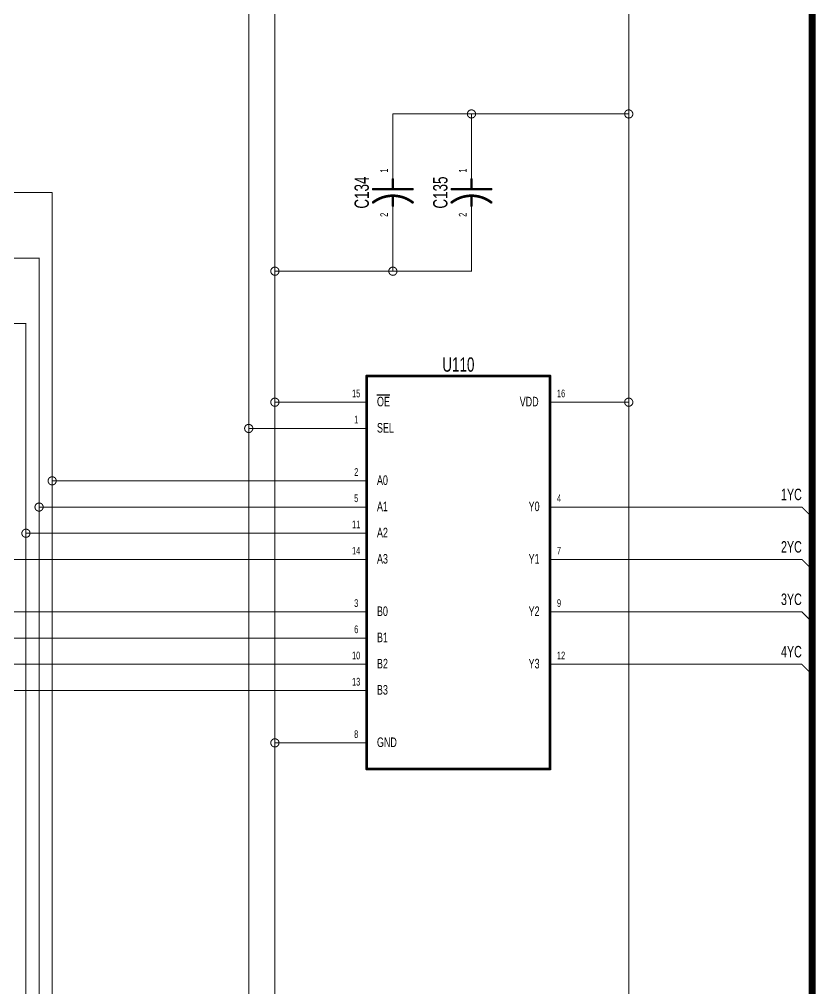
# Model space of a CAD drawing. Extents: x 0 to 23.8, y -0.1 to 21.2.
# Drawn here: x 9.675 to 12.713, y 7.071 to 10.77 of the extents above; entities that cross this region are included whole.
import ezdxf
from ezdxf.enums import TextEntityAlignment as Align

# ---------------------------------------------------------------- set-up
doc = ezdxf.new("R2010")
doc.units = 0
for name, color, linetype in [('Bus', 180, 'CONTINUOUS'), ('Element', 253, 'CONTINUOUS'), ('Net', 50, 'CONTINUOUS'), ('Pin', 50, 'CONTINUOUS')]:
    doc.layers.add(name, color=color, linetype=linetype)

msp = doc.modelspace()

# ---------------------------------------------------------------- linework, layer by layer
at = {"layer": 'Bus', "linetype": 'CONTINUOUS', "const_width": 0.0262}
msp.add_lwpolyline([(12.7, 19.7091), (12.7, 2.6591)], dxfattribs=at)
at = {"layer": 'Element', "linetype": 'CONTINUOUS'}
for points, const_width in [([(11.1, 10.1591), (11.1, 10.1221)], 0.0098), ([(11.4, 10.1591), (11.4, 10.1221)], 0.0098), ([(11.1752, 10.0719), (11.1686, 10.0765), (11.1617, 10.0807), (11.1546, 10.0845), (11.1472, 10.0878), (11.1397, 10.0906), (11.1319, 10.0929), (11.1241, 10.0947), (11.1161, 10.096), (11.1081, 10.0968), (11.1, 10.0971), (11.0919, 10.0968), (11.0839, 10.096), (11.0759, 10.0947), (11.0681, 10.0929), (11.0603, 10.0906), (11.0528, 10.0878), (11.0454, 10.0845), (11.0383, 10.0807), (11.0314, 10.0765), (11.0248, 10.0719)], 0.01), ([(11.025, 10.1221), (11.175, 10.1221)], 0.0098), ([(11.1, 10.0971), (11.1, 10.0591)], 0.0098), ([(11.4752, 10.0719), (11.4686, 10.0765), (11.4617, 10.0807), (11.4546, 10.0845), (11.4472, 10.0878), (11.4397, 10.0906), (11.4319, 10.0929), (11.4241, 10.0947), (11.4161, 10.096), (11.4081, 10.0968), (11.4, 10.0971), (11.3919, 10.0968), (11.3839, 10.096), (11.3759, 10.0947), (11.3681, 10.0929), (11.3603, 10.0906), (11.3528, 10.0878), (11.3454, 10.0845), (11.3383, 10.0807), (11.3314, 10.0765), (11.3248, 10.0719)], 0.01), ([(11.325, 10.1221), (11.475, 10.1221)], 0.0098), ([(11.4, 10.0971), (11.4, 10.0591)], 0.0098), ([(11, 7.9091), (11, 9.4091)], 0.0098), ([(11, 9.4091), (11.7, 9.4091)], 0.0098), ([(11.7, 9.4091), (11.7, 7.9091)], 0.0098), ([(11, 7.9091), (11.7, 7.9091)], 0.0098)]:
    msp.add_lwpolyline(points, dxfattribs=dict(at, const_width=const_width))
for points, const_width in [([(11.0975, 10.1591, 1), (11.1025, 10.1591, 1), (11.0975, 10.1591, 1)], 0.0049), ([(11.3975, 10.1591, 1), (11.4025, 10.1591, 1), (11.3975, 10.1591, 1)], 0.0049), ([(11.0225, 10.1221, 1), (11.0275, 10.1221, 1), (11.0225, 10.1221, 1)], 0.0049), ([(11.0975, 10.1221, 1), (11.1025, 10.1221, 1), (11.0975, 10.1221, 1)], 0.0049), ([(11.0975, 10.0971, 1), (11.1025, 10.0971, 1), (11.0975, 10.0971, 1)], 0.0049), ([(11.1725, 10.1221, 1), (11.1775, 10.1221, 1), (11.1725, 10.1221, 1)], 0.0049), ([(11.3225, 10.1221, 1), (11.3275, 10.1221, 1), (11.3225, 10.1221, 1)], 0.0049), ([(11.3975, 10.1221, 1), (11.4025, 10.1221, 1), (11.3975, 10.1221, 1)], 0.0049), ([(11.3975, 10.0971, 1), (11.4025, 10.0971, 1), (11.3975, 10.0971, 1)], 0.0049), ([(11.4725, 10.1221, 1), (11.4775, 10.1221, 1), (11.4725, 10.1221, 1)], 0.0049), ([(11.0223, 10.0719, 1), (11.0273, 10.0719, 1), (11.0223, 10.0719, 1)], 0.005), ([(11.0975, 10.0591, 1), (11.1025, 10.0591, 1), (11.0975, 10.0591, 1)], 0.0049), ([(11.1727, 10.0719, 1), (11.1777, 10.0719, 1), (11.1727, 10.0719, 1)], 0.005), ([(11.3223, 10.0719, 1), (11.3273, 10.0719, 1), (11.3223, 10.0719, 1)], 0.005), ([(11.3975, 10.0591, 1), (11.4025, 10.0591, 1), (11.3975, 10.0591, 1)], 0.0049), ([(11.4727, 10.0719, 1), (11.4777, 10.0719, 1), (11.4727, 10.0719, 1)], 0.005), ([(10.9975, 9.4091, 1), (11.0025, 9.4091, 1), (10.9975, 9.4091, 1)], 0.0049), ([(10.9975, 9.4091, 1), (11.0025, 9.4091, 1), (10.9975, 9.4091, 1)], 0.0049), ([(11.6975, 9.4091, 1), (11.7025, 9.4091, 1), (11.6975, 9.4091, 1)], 0.0049), ([(11.6975, 9.4091, 1), (11.7025, 9.4091, 1), (11.6975, 9.4091, 1)], 0.0049), ([(10.9975, 7.9091, 1), (11.0025, 7.9091, 1), (10.9975, 7.9091, 1)], 0.0049), ([(10.9975, 7.9091, 1), (11.0025, 7.9091, 1), (10.9975, 7.9091, 1)], 0.0049), ([(11.6975, 7.9091, 1), (11.7025, 7.9091, 1), (11.6975, 7.9091, 1)], 0.0049), ([(11.6975, 7.9091, 1), (11.7025, 7.9091, 1), (11.6975, 7.9091, 1)], 0.0049)]:
    msp.add_lwpolyline(points, format="xyb", dxfattribs=dict(at, const_width=const_width))
at = {"layer": 'Net', "linetype": 'CONTINUOUS', "const_width": 0.0039}
for points in [[(12, 19.9091), (12, 9.3091)], [(10.65, 9.3091), (10.65, 14.2091)], [(10.55, 14.1091), (10.55, 9.2091)], [(11.1, 10.3091), (11.1, 10.4091)], [(11.1, 10.4091), (12, 10.4091)], [(11.3843, 10.4091), (11.385, 10.4042), (11.3873, 10.3998), (11.3907, 10.3963), (11.3951, 10.3941), (11.4, 10.3933), (11.4049, 10.3941), (11.4093, 10.3963), (11.4127, 10.3998), (11.415, 10.4042), (11.4157, 10.4091), (11.415, 10.4139), (11.4127, 10.4183), (11.4093, 10.4218), (11.4049, 10.424), (11.4, 10.4248), (11.3951, 10.424), (11.3907, 10.4218), (11.3873, 10.4183), (11.385, 10.4139), (11.3843, 10.4091)], [(11.4, 10.3091), (11.4, 10.4091)], [(11.9843, 10.4091), (11.985, 10.4042), (11.9873, 10.3998), (11.9907, 10.3963), (11.9951, 10.3941), (12, 10.3933), (12.0049, 10.3941), (12.0093, 10.3963), (12.0127, 10.3998), (12.015, 10.4042), (12.0157, 10.4091), (12.015, 10.4139), (12.0127, 10.4183), (12.0093, 10.4218), (12.0049, 10.424), (12, 10.4248), (11.9951, 10.424), (11.9907, 10.4218), (11.9873, 10.4183), (11.985, 10.4139), (11.9843, 10.4091)], [(9.35, 10.1091), (9.8, 10.1091)], [(9.8, 10.1091), (9.8, 5.9591)], [(11.1, 9.9091), (11.1, 9.8091)], [(11.4, 9.9091), (11.4, 9.8091)], [(9.75, 9.8591), (9.35, 9.8591)], [(9.75, 6.2591), (9.75, 9.8591)], [(10.6343, 9.8091), (10.635, 9.8042), (10.6373, 9.7998), (10.6407, 9.7963), (10.6451, 9.7941), (10.65, 9.7933), (10.6549, 9.7941), (10.6593, 9.7963), (10.6627, 9.7998), (10.665, 9.8042), (10.6657, 9.8091), (10.665, 9.8139), (10.6627, 9.8183), (10.6593, 9.8218), (10.6549, 9.824), (10.65, 9.8248), (10.6451, 9.824), (10.6407, 9.8218), (10.6373, 9.8183), (10.635, 9.8139), (10.6343, 9.8091)], [(11.4, 9.8091), (10.65, 9.8091)], [(11.0843, 9.8091), (11.085, 9.8042), (11.0873, 9.7998), (11.0907, 9.7963), (11.0951, 9.7941), (11.1, 9.7933), (11.1049, 9.7941), (11.1093, 9.7963), (11.1127, 9.7998), (11.115, 9.8042), (11.1157, 9.8091), (11.115, 9.8139), (11.1127, 9.8183), (11.1093, 9.8218), (11.1049, 9.824), (11.1, 9.8248), (11.0951, 9.824), (11.0907, 9.8218), (11.0873, 9.8183), (11.085, 9.8139), (11.0843, 9.8091)], [(9.35, 9.6091), (9.7, 9.6091)], [(9.7, 9.6091), (9.7, 6.5591)], [(10.6343, 9.3091), (10.635, 9.3042), (10.6373, 9.2998), (10.6407, 9.2963), (10.6451, 9.2941), (10.65, 9.2933), (10.6549, 9.2941), (10.6593, 9.2963), (10.6627, 9.2998), (10.665, 9.3042), (10.6657, 9.3091), (10.665, 9.3139), (10.6627, 9.3183), (10.6593, 9.3218), (10.6549, 9.324), (10.65, 9.3248), (10.6451, 9.324), (10.6407, 9.3218), (10.6373, 9.3183), (10.635, 9.3139), (10.6343, 9.3091)], [(11.9843, 9.3091), (11.985, 9.3042), (11.9873, 9.2998), (11.9907, 9.2963), (11.9951, 9.2941), (12, 9.2933), (12.0049, 9.2941), (12.0093, 9.2963), (12.0127, 9.2998), (12.015, 9.3042), (12.0157, 9.3091), (12.015, 9.3139), (12.0127, 9.3183), (12.0093, 9.3218), (12.0049, 9.324), (12, 9.3248), (11.9951, 9.324), (11.9907, 9.3218), (11.9873, 9.3183), (11.985, 9.3139), (11.9843, 9.3091)], [(10.85, 9.3091), (10.65, 9.3091)], [(10.65, 9.3091), (10.65, 8.0091)], [(12, 9.3091), (11.85, 9.3091)], [(12, 3.7091), (12, 9.3091)], [(10.5343, 9.2091), (10.535, 9.2042), (10.5373, 9.1998), (10.5407, 9.1963), (10.5451, 9.1941), (10.55, 9.1933), (10.5549, 9.1941), (10.5593, 9.1963), (10.5627, 9.1998), (10.565, 9.2042), (10.5657, 9.2091), (10.565, 9.2139), (10.5627, 9.2183), (10.5593, 9.2218), (10.5549, 9.224), (10.55, 9.2248), (10.5451, 9.224), (10.5407, 9.2218), (10.5373, 9.2183), (10.535, 9.2139), (10.5343, 9.2091)], [(10.85, 9.2091), (10.55, 9.2091)], [(10.55, 9.2091), (10.55, 5.6591)], [(9.7843, 9.0091), (9.785, 9.0042), (9.7873, 8.9998), (9.7907, 8.9963), (9.7951, 8.9941), (9.8, 8.9933), (9.8049, 8.9941), (9.8093, 8.9963), (9.8127, 8.9998), (9.815, 9.0042), (9.8157, 9.0091), (9.815, 9.0139), (9.8127, 9.0183), (9.8093, 9.0218), (9.8049, 9.024), (9.8, 9.0248), (9.7951, 9.024), (9.7907, 9.0218), (9.7873, 9.0183), (9.785, 9.0139), (9.7843, 9.0091)], [(10.85, 9.0091), (9.8, 9.0091)], [(9.7343, 8.9091), (9.735, 8.9042), (9.7373, 8.8998), (9.7407, 8.8963), (9.7451, 8.8941), (9.75, 8.8933), (9.7549, 8.8941), (9.7593, 8.8963), (9.7627, 8.8998), (9.765, 8.9042), (9.7657, 8.9091), (9.765, 8.9139), (9.7627, 8.9183), (9.7593, 8.9218), (9.7549, 8.924), (9.75, 8.9248), (9.7451, 8.924), (9.7407, 8.9218), (9.7373, 8.9183), (9.735, 8.9139), (9.7343, 8.9091)], [(10.85, 8.9091), (9.75, 8.9091)], [(11.85, 8.9091), (12.6606, 8.9091)], [(12.6606, 8.9091), (12.7, 8.8697)], [(9.6843, 8.8091), (9.685, 8.8042), (9.6873, 8.7998), (9.6907, 8.7963), (9.6951, 8.7941), (9.7, 8.7933), (9.7049, 8.7941), (9.7093, 8.7963), (9.7127, 8.7998), (9.715, 8.8042), (9.7157, 8.8091), (9.715, 8.8139), (9.7127, 8.8183), (9.7093, 8.8218), (9.7049, 8.824), (9.7, 8.8248), (9.6951, 8.824), (9.6907, 8.8218), (9.6873, 8.8183), (9.685, 8.8139), (9.6843, 8.8091)], [(10.85, 8.8091), (9.7, 8.8091)], [(10.85, 8.7091), (9.65, 8.7091)], [(11.85, 8.7091), (12.6606, 8.7091)], [(12.6606, 8.7091), (12.7, 8.6697)], [(10.85, 8.5091), (9.6, 8.5091)], [(11.85, 8.5091), (12.6606, 8.5091)], [(12.6606, 8.5091), (12.7, 8.4697)], [(10.85, 8.4091), (9.55, 8.4091)], [(10.85, 8.3091), (9.5, 8.3091)], [(11.85, 8.3091), (12.6606, 8.3091)], [(12.6606, 8.3091), (12.7, 8.2697)], [(10.85, 8.2091), (9.45, 8.2091)], [(10.6343, 8.0091), (10.635, 8.0042), (10.6373, 7.9998), (10.6407, 7.9963), (10.6451, 7.9941), (10.65, 7.9933), (10.6549, 7.9941), (10.6593, 7.9963), (10.6627, 7.9998), (10.665, 8.0042), (10.6657, 8.0091), (10.665, 8.0139), (10.6627, 8.0183), (10.6593, 8.0218), (10.6549, 8.024), (10.65, 8.0248), (10.6451, 8.024), (10.6407, 8.0218), (10.6373, 8.0183), (10.635, 8.0139), (10.6343, 8.0091)], [(10.85, 8.0091), (10.65, 8.0091)], [(10.65, 8.0091), (10.65, 2.2591)]]:
    msp.add_lwpolyline(points, dxfattribs=at)
at = {"layer": 'Net', "linetype": 'CONTINUOUS', "const_width": 0.002}
for points in [[(11.099, 10.4091, 1), (11.101, 10.4091, 1), (11.099, 10.4091, 1)], [(11.099, 10.4091, 1), (11.101, 10.4091, 1), (11.099, 10.4091, 1)], [(11.3833, 10.4091, 1), (11.3852, 10.4091, 1), (11.3833, 10.4091, 1)], [(11.399, 10.4091, 1), (11.401, 10.4091, 1), (11.399, 10.4091, 1)], [(11.9833, 10.4091, 1), (11.9852, 10.4091, 1), (11.9833, 10.4091, 1)], [(11.999, 10.4091, 1), (12.001, 10.4091, 1), (11.999, 10.4091, 1)], [(11.099, 10.3091, 1), (11.101, 10.3091, 1), (11.099, 10.3091, 1)], [(11.399, 10.3091, 1), (11.401, 10.3091, 1), (11.399, 10.3091, 1)], [(9.799, 10.1091, 1), (9.801, 10.1091, 1), (9.799, 10.1091, 1)], [(9.799, 10.1091, 1), (9.801, 10.1091, 1), (9.799, 10.1091, 1)], [(11.099, 9.9091, 1), (11.101, 9.9091, 1), (11.099, 9.9091, 1)], [(11.399, 9.9091, 1), (11.401, 9.9091, 1), (11.399, 9.9091, 1)], [(9.749, 9.8591, 1), (9.751, 9.8591, 1), (9.749, 9.8591, 1)], [(9.749, 9.8591, 1), (9.751, 9.8591, 1), (9.749, 9.8591, 1)], [(10.6333, 9.8091, 1), (10.6352, 9.8091, 1), (10.6333, 9.8091, 1)], [(10.649, 9.8091, 1), (10.651, 9.8091, 1), (10.649, 9.8091, 1)], [(11.0833, 9.8091, 1), (11.0852, 9.8091, 1), (11.0833, 9.8091, 1)], [(11.099, 9.8091, 1), (11.101, 9.8091, 1), (11.099, 9.8091, 1)], [(11.399, 9.8091, 1), (11.401, 9.8091, 1), (11.399, 9.8091, 1)], [(11.399, 9.8091, 1), (11.401, 9.8091, 1), (11.399, 9.8091, 1)], [(9.699, 9.6091, 1), (9.701, 9.6091, 1), (9.699, 9.6091, 1)], [(9.699, 9.6091, 1), (9.701, 9.6091, 1), (9.699, 9.6091, 1)], [(10.6333, 9.3091, 1), (10.6352, 9.3091, 1), (10.6333, 9.3091, 1)], [(10.649, 9.3091, 1), (10.651, 9.3091, 1), (10.649, 9.3091, 1)], [(10.649, 9.3091, 1), (10.651, 9.3091, 1), (10.649, 9.3091, 1)], [(10.649, 9.3091, 1), (10.651, 9.3091, 1), (10.649, 9.3091, 1)], [(10.849, 9.3091, 1), (10.851, 9.3091, 1), (10.849, 9.3091, 1)], [(11.849, 9.3091, 1), (11.851, 9.3091, 1), (11.849, 9.3091, 1)], [(11.9833, 9.3091, 1), (11.9852, 9.3091, 1), (11.9833, 9.3091, 1)], [(11.999, 9.3091, 1), (12.001, 9.3091, 1), (11.999, 9.3091, 1)], [(11.999, 9.3091, 1), (12.001, 9.3091, 1), (11.999, 9.3091, 1)], [(11.999, 9.3091, 1), (12.001, 9.3091, 1), (11.999, 9.3091, 1)], [(10.5333, 9.2091, 1), (10.5352, 9.2091, 1), (10.5333, 9.2091, 1)], [(10.549, 9.2091, 1), (10.551, 9.2091, 1), (10.549, 9.2091, 1)], [(10.549, 9.2091, 1), (10.551, 9.2091, 1), (10.549, 9.2091, 1)], [(10.549, 9.2091, 1), (10.551, 9.2091, 1), (10.549, 9.2091, 1)], [(10.849, 9.2091, 1), (10.851, 9.2091, 1), (10.849, 9.2091, 1)], [(9.7833, 9.0091, 1), (9.7852, 9.0091, 1), (9.7833, 9.0091, 1)], [(9.799, 9.0091, 1), (9.801, 9.0091, 1), (9.799, 9.0091, 1)], [(10.849, 9.0091, 1), (10.851, 9.0091, 1), (10.849, 9.0091, 1)], [(9.7333, 8.9091, 1), (9.7352, 8.9091, 1), (9.7333, 8.9091, 1)], [(9.749, 8.9091, 1), (9.751, 8.9091, 1), (9.749, 8.9091, 1)], [(10.849, 8.9091, 1), (10.851, 8.9091, 1), (10.849, 8.9091, 1)], [(11.849, 8.9091, 1), (11.851, 8.9091, 1), (11.849, 8.9091, 1)], [(12.6596, 8.9091, 1), (12.6616, 8.9091, 1), (12.6596, 8.9091, 1)], [(12.6596, 8.9091, 1), (12.6616, 8.9091, 1), (12.6596, 8.9091, 1)], [(12.699, 8.8697, 1), (12.701, 8.8697, 1), (12.699, 8.8697, 1)], [(9.6833, 8.8091, 1), (9.6852, 8.8091, 1), (9.6833, 8.8091, 1)], [(9.699, 8.8091, 1), (9.701, 8.8091, 1), (9.699, 8.8091, 1)], [(10.849, 8.8091, 1), (10.851, 8.8091, 1), (10.849, 8.8091, 1)], [(10.849, 8.7091, 1), (10.851, 8.7091, 1), (10.849, 8.7091, 1)], [(11.849, 8.7091, 1), (11.851, 8.7091, 1), (11.849, 8.7091, 1)], [(12.6596, 8.7091, 1), (12.6616, 8.7091, 1), (12.6596, 8.7091, 1)], [(12.6596, 8.7091, 1), (12.6616, 8.7091, 1), (12.6596, 8.7091, 1)], [(12.699, 8.6697, 1), (12.701, 8.6697, 1), (12.699, 8.6697, 1)], [(10.849, 8.5091, 1), (10.851, 8.5091, 1), (10.849, 8.5091, 1)], [(11.849, 8.5091, 1), (11.851, 8.5091, 1), (11.849, 8.5091, 1)], [(12.6596, 8.5091, 1), (12.6616, 8.5091, 1), (12.6596, 8.5091, 1)], [(12.6596, 8.5091, 1), (12.6616, 8.5091, 1), (12.6596, 8.5091, 1)], [(12.699, 8.4697, 1), (12.701, 8.4697, 1), (12.699, 8.4697, 1)], [(10.849, 8.4091, 1), (10.851, 8.4091, 1), (10.849, 8.4091, 1)], [(10.849, 8.3091, 1), (10.851, 8.3091, 1), (10.849, 8.3091, 1)], [(11.849, 8.3091, 1), (11.851, 8.3091, 1), (11.849, 8.3091, 1)], [(12.6596, 8.3091, 1), (12.6616, 8.3091, 1), (12.6596, 8.3091, 1)], [(12.6596, 8.3091, 1), (12.6616, 8.3091, 1), (12.6596, 8.3091, 1)], [(12.699, 8.2697, 1), (12.701, 8.2697, 1), (12.699, 8.2697, 1)], [(10.849, 8.2091, 1), (10.851, 8.2091, 1), (10.849, 8.2091, 1)], [(10.6333, 8.0091, 1), (10.6352, 8.0091, 1), (10.6333, 8.0091, 1)], [(10.649, 8.0091, 1), (10.651, 8.0091, 1), (10.649, 8.0091, 1)], [(10.649, 8.0091, 1), (10.651, 8.0091, 1), (10.649, 8.0091, 1)], [(10.649, 8.0091, 1), (10.651, 8.0091, 1), (10.649, 8.0091, 1)], [(10.849, 8.0091, 1), (10.851, 8.0091, 1), (10.849, 8.0091, 1)]]:
    msp.add_lwpolyline(points, format="xyb", dxfattribs=at)
at = {"layer": 'Pin', "linetype": 'CONTINUOUS', "const_width": 0.0039}
for points in [[(11.1, 10.1591), (11.1, 10.3091)], [(11.4, 10.1591), (11.4, 10.3091)], [(11.1, 10.0591), (11.1, 9.9091)], [(11.4, 10.0591), (11.4, 9.9091)], [(11, 9.3091), (10.85, 9.3091)], [(11.7, 9.3091), (11.85, 9.3091)], [(11, 9.2091), (10.85, 9.2091)], [(11, 9.0091), (10.85, 9.0091)], [(11, 8.9091), (10.85, 8.9091)], [(11.7, 8.9091), (11.85, 8.9091)], [(11, 8.8091), (10.85, 8.8091)], [(11, 8.7091), (10.85, 8.7091)], [(11.7, 8.7091), (11.85, 8.7091)], [(11, 8.5091), (10.85, 8.5091)], [(11.7, 8.5091), (11.85, 8.5091)], [(11, 8.4091), (10.85, 8.4091)], [(11, 8.3091), (10.85, 8.3091)], [(11.7, 8.3091), (11.85, 8.3091)], [(11, 8.2091), (10.85, 8.2091)], [(11, 8.0091), (10.85, 8.0091)]]:
    msp.add_lwpolyline(points, dxfattribs=at)
at = {"layer": 'Pin', "linetype": 'CONTINUOUS', "const_width": 0.002}
for points in [[(11.099, 10.3091, 1), (11.101, 10.3091, 1), (11.099, 10.3091, 1)], [(11.399, 10.3091, 1), (11.401, 10.3091, 1), (11.399, 10.3091, 1)], [(11.099, 10.1591, 1), (11.101, 10.1591, 1), (11.099, 10.1591, 1)], [(11.399, 10.1591, 1), (11.401, 10.1591, 1), (11.399, 10.1591, 1)], [(11.099, 10.0591, 1), (11.101, 10.0591, 1), (11.099, 10.0591, 1)], [(11.399, 10.0591, 1), (11.401, 10.0591, 1), (11.399, 10.0591, 1)], [(11.099, 9.9091, 1), (11.101, 9.9091, 1), (11.099, 9.9091, 1)], [(11.399, 9.9091, 1), (11.401, 9.9091, 1), (11.399, 9.9091, 1)], [(10.849, 9.3091, 1), (10.851, 9.3091, 1), (10.849, 9.3091, 1)], [(10.999, 9.3091, 1), (11.001, 9.3091, 1), (10.999, 9.3091, 1)], [(11.699, 9.3091, 1), (11.701, 9.3091, 1), (11.699, 9.3091, 1)], [(11.849, 9.3091, 1), (11.851, 9.3091, 1), (11.849, 9.3091, 1)], [(10.849, 9.2091, 1), (10.851, 9.2091, 1), (10.849, 9.2091, 1)], [(10.999, 9.2091, 1), (11.001, 9.2091, 1), (10.999, 9.2091, 1)], [(10.849, 9.0091, 1), (10.851, 9.0091, 1), (10.849, 9.0091, 1)], [(10.999, 9.0091, 1), (11.001, 9.0091, 1), (10.999, 9.0091, 1)], [(10.849, 8.9091, 1), (10.851, 8.9091, 1), (10.849, 8.9091, 1)], [(10.999, 8.9091, 1), (11.001, 8.9091, 1), (10.999, 8.9091, 1)], [(11.699, 8.9091, 1), (11.701, 8.9091, 1), (11.699, 8.9091, 1)], [(11.849, 8.9091, 1), (11.851, 8.9091, 1), (11.849, 8.9091, 1)], [(10.849, 8.8091, 1), (10.851, 8.8091, 1), (10.849, 8.8091, 1)], [(10.999, 8.8091, 1), (11.001, 8.8091, 1), (10.999, 8.8091, 1)], [(10.849, 8.7091, 1), (10.851, 8.7091, 1), (10.849, 8.7091, 1)], [(10.999, 8.7091, 1), (11.001, 8.7091, 1), (10.999, 8.7091, 1)], [(11.699, 8.7091, 1), (11.701, 8.7091, 1), (11.699, 8.7091, 1)], [(11.849, 8.7091, 1), (11.851, 8.7091, 1), (11.849, 8.7091, 1)], [(10.849, 8.5091, 1), (10.851, 8.5091, 1), (10.849, 8.5091, 1)], [(10.999, 8.5091, 1), (11.001, 8.5091, 1), (10.999, 8.5091, 1)], [(11.699, 8.5091, 1), (11.701, 8.5091, 1), (11.699, 8.5091, 1)], [(11.849, 8.5091, 1), (11.851, 8.5091, 1), (11.849, 8.5091, 1)], [(10.849, 8.4091, 1), (10.851, 8.4091, 1), (10.849, 8.4091, 1)], [(10.999, 8.4091, 1), (11.001, 8.4091, 1), (10.999, 8.4091, 1)], [(10.849, 8.3091, 1), (10.851, 8.3091, 1), (10.849, 8.3091, 1)], [(10.999, 8.3091, 1), (11.001, 8.3091, 1), (10.999, 8.3091, 1)], [(11.699, 8.3091, 1), (11.701, 8.3091, 1), (11.699, 8.3091, 1)], [(11.849, 8.3091, 1), (11.851, 8.3091, 1), (11.849, 8.3091, 1)], [(10.849, 8.2091, 1), (10.851, 8.2091, 1), (10.849, 8.2091, 1)], [(10.999, 8.2091, 1), (11.001, 8.2091, 1), (10.999, 8.2091, 1)], [(10.849, 8.0091, 1), (10.851, 8.0091, 1), (10.849, 8.0091, 1)], [(10.999, 8.0091, 1), (11.001, 8.0091, 1), (10.999, 8.0091, 1)]]:
    msp.add_lwpolyline(points, format="xyb", dxfattribs=at)

# ---------------------------------------------------------------- texts
at = {"layer": 'Element', "width": 0.7}
for s, p in [('C134', (11.0248, 10.1091)), ('C135', (11.3248, 10.1091))]:
    msp.add_text(s, height=0.0547, rotation=90, dxfattribs=at).set_placement(p, align=Align.BOTTOM_CENTER)
msp.add_text('U110', height=0.0547, dxfattribs=at).set_placement((11.35, 9.4091), align=Align.BOTTOM_CENTER)
at = {"layer": 'Net', "width": 0.7}
for s, p in [('1YC', (12.6606, 8.9222)), ('2YC', (12.6606, 8.7222)), ('3YC', (12.6606, 8.5222)), ('4YC', (12.6606, 8.3222))]:
    msp.add_text(s, height=0.0437, dxfattribs=at).set_placement(p, align=Align.BOTTOM_RIGHT)
at = {"layer": 'Pin', "width": 0.7}
for s, p in [('1', (11.0519, 10.1853)), ('1', (11.3519, 10.1853)), ('2', (11.0519, 10.0164)), ('2', (11.3519, 10.0164))]:
    msp.add_text(s, height=0.0292, rotation=90, dxfattribs=at).set_placement(p, align=Align.TOP_LEFT)
for s, height, p in [('16', 0.0292, (11.7262, 9.3572)), ('15', 0.0292, (10.9442, 9.3572)), ('%%oOE', 0.0365, (11.0394, 9.3298)), ('VDD', 0.0365, (11.5841, 9.3298)), ('1', 0.0292, (10.9524, 9.2572)), ('SEL', 0.0365, (11.0394, 9.2298)), ('2', 0.0292, (10.9524, 9.0572)), ('A0', 0.0365, (11.0394, 9.0298)), ('5', 0.0292, (10.9524, 8.9572)), ('4', 0.0292, (11.7262, 8.9572)), ('A1', 0.0365, (11.0394, 8.9298)), ('Y0', 0.0365, (11.618, 8.9298)), ('11', 0.0292, (10.9442, 8.8572)), ('A2', 0.0365, (11.0394, 8.8298)), ('14', 0.0292, (10.9442, 8.7572)), ('A3', 0.0365, (11.0394, 8.7298)), ('Y1', 0.0365, (11.618, 8.7298)), ('7', 0.0292, (11.7262, 8.7572)), ('3', 0.0292, (10.9524, 8.5572)), ('9', 0.0292, (11.7262, 8.5572)), ('B0', 0.0365, (11.0394, 8.5298)), ('Y2', 0.0365, (11.618, 8.5298)), ('6', 0.0292, (10.9524, 8.4572)), ('B1', 0.0365, (11.0394, 8.4298)), ('10', 0.0292, (10.9442, 8.3572)), ('B2', 0.0365, (11.0394, 8.3298)), ('Y3', 0.0365, (11.618, 8.3298)), ('12', 0.0292, (11.7262, 8.3572)), ('13', 0.0292, (10.9442, 8.2572)), ('B3', 0.0365, (11.0394, 8.2298)), ('8', 0.0292, (10.9524, 8.0572)), ('GND', 0.0365, (11.0394, 8.0298))]:
    msp.add_text(s, height=height, dxfattribs=at).set_placement(p, align=Align.TOP_LEFT)

doc.saveas('drawing.dxf')
